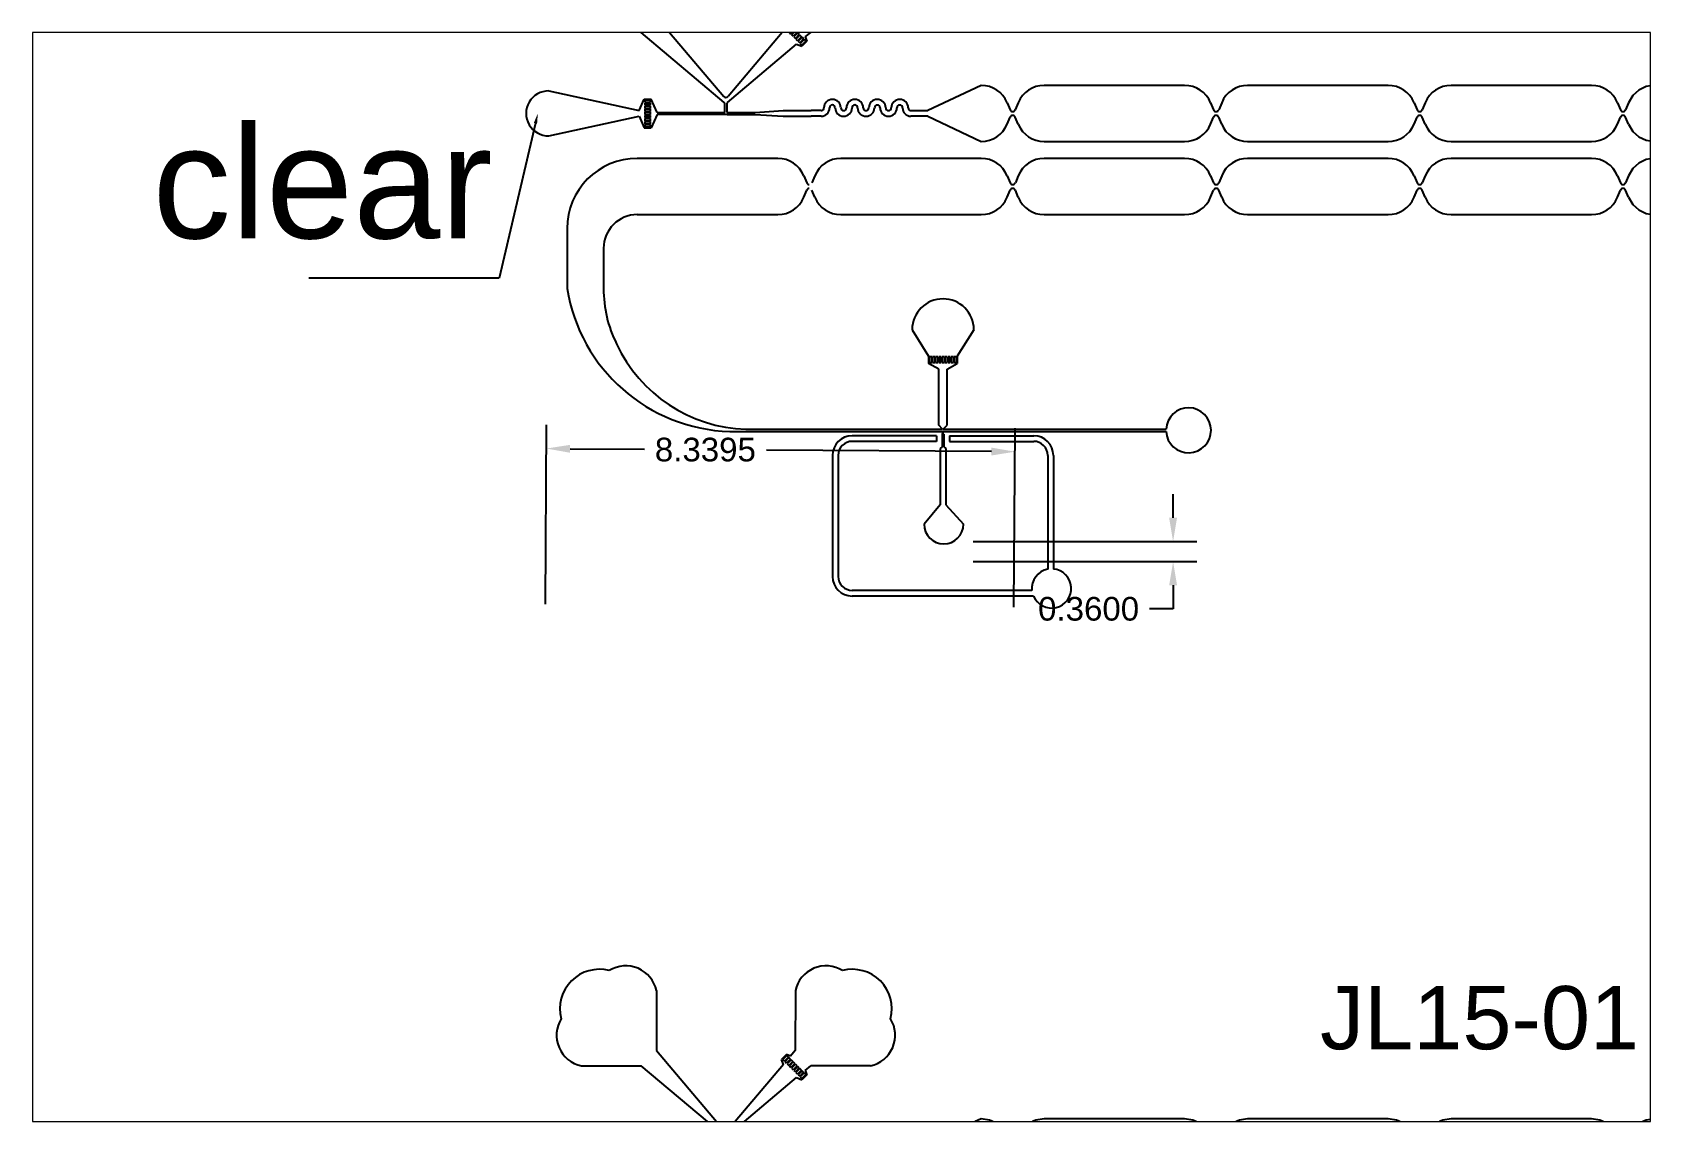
# Paper-space layout 'Layout2' of a CAD drawing. Header units: millimetres. Extents: x -0.8 to 11.5, y 0 to 8.3.
# The model-space entities are those that its viewports show. They can reach past a viewport. Long polylines and large blocks are cut down to what shows.
import ezdxf
from ezdxf import colors
from ezdxf.entities.mleader import LeaderData, LeaderLine
from ezdxf.math import Vec2, Vec3

# ---------------------------------------------------------------- set-up
doc = ezdxf.new("R2010")
doc.units = ezdxf.units.MM
doc.header["$MEASUREMENT"] = 0
doc.layers.add('Instructions', color=3, linetype='Continuous')
doc.styles.get("Standard").update_dxf_attribs({"font": 'arial.ttf'})
doc.dimstyles.get("Standard").update_dxf_attribs({"dimtxt": 0.18, "dimasz": 0.18, "dimexe": 0.18, "dimexo": 0.0625, "dimgap": 0.09, "dimtad": 0, "dimtih": 1, "dimtoh": 1, "dimdec": 4, "dimzin": 0, "dimdsep": 46, "dimtxsty": 'Standard', "dimcen": 0.09, "dimadec": 0, "dimazin": 0, "dimtfac": 1, "dimtdec": 4, "dimtofl": 0, "dimtmove": 0, "dimatfit": 3, "dimfxl": 1, "dimtolj": 1, "dimtzin": 0, "dimarcsym": 0})

# ---------------------------------------------------------------- blocks, each defined once
blk = doc.blocks.new('*D14')
at = {"color": 0, "lineweight": -2, "transparency": 16777216}
for p, q in [((7.865, 4.563), (7.865, 4.743)), ((6.343, 4.383), (8.045, 4.383)), ((6.343, 4.229), (8.045, 4.229)), ((7.865, 4.049), (7.865, 3.869)), ((7.865, 3.869), (7.685, 3.869))]:
    blk.add_line(p, q, dxfattribs=at)
at = {"color": 0, "transparency": 16777216}
for points in [[(7.835, 4.563), (7.895, 4.563), (7.865, 4.383)], [(7.835, 4.049), (7.895, 4.049), (7.865, 4.229)]]:
    blk.add_solid(points, dxfattribs=at)
at = {"layer": 'Defpoints', "color": 0, "transparency": 16777216}
for p in [(6.28, 4.383), (6.28, 4.229), (7.865, 4.229)]:
    blk.add_point(p, dxfattribs=at)
at = {"color": 0, "transparency": 16777216, "insert": (7.222, 3.869), "char_height": 0.18, "attachment_point": 5}
blk.add_mtext('\\A1;0.3600', dxfattribs=at)
blk = doc.blocks.new('*D15')
at = {"color": 0, "lineweight": -2, "transparency": 16777216}
for p, q in [((3.087, 3.905), (3.096, 5.27)), ((6.654, 3.882), (6.663, 5.246)), ((3.275, 5.088), (3.841, 5.085)), ((6.482, 5.067), (4.77, 5.078))]:
    blk.add_line(p, q, dxfattribs=at)
at = {"color": 0, "transparency": 16777216}
for points in [[(3.275, 5.118), (3.275, 5.058), (3.095, 5.09)], [(6.482, 5.097), (6.482, 5.037), (6.662, 5.066)]]:
    blk.add_solid(points, dxfattribs=at)
at = {"layer": 'Defpoints', "color": 0, "transparency": 16777216}
for p in [(6.662, 5.066), (3.087, 3.843), (6.653, 3.819)]:
    blk.add_point(p, dxfattribs=at)
at = {"color": 0, "transparency": 16777216, "insert": (4.305, 5.081), "char_height": 0.18, "attachment_point": 5}
blk.add_mtext('\\A1;8.3395', dxfattribs=at)

msp = doc.modelspace()

# ---------------------------------------------------------------- linework, layer by layer
for p, q in [((24.334, 62.629), (25.53, 61.212)), ((26.649, 62.557), (26.561, 62.469)), ((26.653, 62.54), (26.582, 62.469)), ((26.681, 62.511), (26.61, 62.441)), ((26.692, 62.501), (26.621, 62.43)), ((26.692, 62.501), (26.678, 62.487)), ((26.72, 62.473), (26.692, 62.501)), ((22.997, 62.356), (24.059, 62.356)), ((25.54, 61.11), (24.059, 62.356)), ((26.595, 62.382), (25.608, 61.212)), ((26.595, 62.382), (26.561, 62.469)), ((26.582, 62.469), (26.61, 62.441)), ((26.621, 62.43), (26.649, 62.402)), ((26.72, 62.473), (26.649, 62.402)), ((26.72, 62.473), (26.649, 62.402)), ((26.73, 62.462), (26.66, 62.391)), ((26.66, 62.391), (26.688, 62.363)), ((26.759, 62.434), (26.688, 62.363)), ((26.769, 62.423), (26.699, 62.352)), ((26.699, 62.352), (26.727, 62.324)), ((26.798, 62.395), (26.727, 62.324)), ((26.759, 62.434), (26.73, 62.462)), ((26.808, 62.384), (26.738, 62.313)), ((26.738, 62.313), (26.766, 62.285)), ((26.837, 62.356), (26.766, 62.285)), ((26.798, 62.395), (26.769, 62.423)), ((26.847, 62.345), (26.776, 62.275)), ((26.776, 62.275), (26.805, 62.246)), ((26.875, 62.317), (26.805, 62.246)), ((26.875, 62.317), (26.805, 62.246)), ((26.837, 62.356), (26.808, 62.384)), ((26.886, 62.306), (26.815, 62.236)), ((26.815, 62.236), (26.844, 62.207)), ((26.847, 62.345), (26.834, 62.332)), ((26.914, 62.278), (26.844, 62.207)), ((26.875, 62.317), (26.847, 62.345)), ((26.925, 62.268), (26.854, 62.197)), ((26.953, 62.239), (26.882, 62.169)), ((26.953, 62.239), (26.882, 62.169)), ((26.914, 62.278), (26.886, 62.306)), ((26.964, 62.229), (26.893, 62.158)), ((26.925, 62.268), (26.911, 62.254)), ((26.953, 62.239), (26.925, 62.268)), ((26.992, 62.2), (26.964, 62.229)), ((26.98, 62.273), (27.079, 62.356)), ((26.98, 62.273), (27.01, 62.197)), ((28.14, 62.356), (27.079, 62.356)), ((25.598, 61.11), (26.828, 62.145)), ((26.828, 62.145), (26.921, 62.108)), ((26.854, 62.197), (26.882, 62.169)), ((26.893, 62.158), (26.921, 62.13)), ((26.992, 62.2), (26.921, 62.13)), ((27.01, 62.197), (26.921, 62.108)), ((30.113, 61.412), (29.164, 60.962)), ((33.733, 61.412), (31.233, 61.412)), ((37.354, 61.412), (34.854, 61.412)), ((40.974, 61.412), (38.474, 61.412)), ((44.594, 61.412), (42.094, 61.412)), ((22.416, 61.313), (24.026, 60.963)), ((24.026, 60.963), (24.116, 61.168)), ((24.116, 61.168), (24.241, 61.168)), ((24.126, 61.153), (24.126, 61.113)), ((24.126, 61.153), (24.226, 61.153)), ((24.126, 61.153), (24.226, 61.153)), ((24.126, 61.113), (24.226, 61.113)), ((24.126, 61.113), (24.145, 61.113)), ((24.126, 61.098), (24.126, 61.058)), ((24.126, 61.098), (24.226, 61.098)), ((24.126, 61.098), (24.226, 61.098)), ((24.126, 61.058), (24.226, 61.058)), ((24.126, 61.058), (24.145, 61.058)), ((24.226, 61.113), (24.226, 61.153)), ((24.226, 61.058), (24.226, 61.098)), ((24.344, 60.932), (24.241, 61.168)), ((25.549, 60.932), (25.549, 61.088)), ((25.589, 60.932), (25.589, 61.088)), ((30.575, 61.104), (30.627, 60.978)), ((30.771, 61.104), (30.719, 60.978)), ((34.195, 61.104), (34.247, 60.978)), ((34.392, 61.104), (34.34, 60.978)), ((37.816, 61.104), (37.868, 60.978)), ((38.012, 61.104), (37.96, 60.978)), ((41.436, 61.104), (41.488, 60.978)), ((41.632, 61.104), (41.58, 60.978)), ((22.416, 60.513), (24.026, 60.862)), ((24.026, 60.862), (24.116, 60.658)), ((24.126, 61.043), (24.126, 61.003)), ((24.126, 61.043), (24.226, 61.043)), ((24.126, 61.003), (24.226, 61.003)), ((24.126, 60.988), (24.126, 60.948)), ((24.126, 60.988), (24.226, 60.988)), ((24.126, 60.988), (24.226, 60.988)), ((24.126, 60.948), (24.226, 60.948)), ((24.126, 60.948), (24.145, 60.948)), ((24.126, 60.933), (24.126, 60.893)), ((24.126, 60.933), (24.226, 60.933)), ((24.126, 60.893), (24.226, 60.893)), ((24.126, 60.878), (24.126, 60.838)), ((24.126, 60.878), (24.226, 60.878)), ((24.126, 60.878), (24.226, 60.878)), ((24.126, 60.838), (24.226, 60.838)), ((24.126, 60.838), (24.145, 60.838)), ((24.126, 60.823), (24.126, 60.783)), ((24.126, 60.823), (24.226, 60.823)), ((24.126, 60.783), (24.226, 60.783)), ((24.126, 60.768), (24.126, 60.728)), ((24.126, 60.768), (24.226, 60.768)), ((24.126, 60.768), (24.226, 60.768)), ((24.226, 61.003), (24.226, 61.043)), ((24.226, 60.948), (24.226, 60.988)), ((24.226, 60.893), (24.226, 60.933)), ((24.226, 60.838), (24.226, 60.878)), ((24.226, 60.783), (24.226, 60.823)), ((24.226, 60.728), (24.226, 60.768)), ((24.344, 60.892), (24.241, 60.658)), ((24.344, 60.932), (25.549, 60.932)), ((26.089, 60.892), (24.344, 60.892)), ((25.589, 60.932), (26.089, 60.932)), ((25.589, 60.892), (26.089, 60.892)), ((26.089, 60.932), (26.589, 60.962)), ((26.089, 60.892), (26.589, 60.862)), ((26.589, 60.962), (27.089, 60.962)), ((26.589, 60.862), (27.089, 60.862)), ((27.264, 60.962), (27.089, 60.962)), ((27.264, 60.862), (27.089, 60.862)), ((28.863, 60.962), (29.164, 60.962)), ((29.164, 60.862), (28.863, 60.862)), ((29.164, 60.862), (30.113, 60.412)), ((30.575, 60.721), (30.627, 60.846)), ((30.673, 60.947), (30.673, 60.947)), ((30.771, 60.721), (30.719, 60.846)), ((34.195, 60.721), (34.247, 60.846)), ((34.293, 60.947), (34.293, 60.947)), ((34.392, 60.721), (34.34, 60.846)), ((37.816, 60.721), (37.868, 60.846)), ((37.914, 60.947), (37.914, 60.947)), ((38.012, 60.721), (37.96, 60.846)), ((41.436, 60.721), (41.488, 60.846)), ((41.534, 60.947), (41.534, 60.947)), ((41.632, 60.721), (41.58, 60.846)), ((24.116, 60.658), (24.241, 60.658)), ((24.126, 60.728), (24.226, 60.728)), ((24.126, 60.728), (24.145, 60.728)), ((24.126, 60.713), (24.126, 60.673)), ((24.126, 60.713), (24.226, 60.713)), ((24.126, 60.673), (24.226, 60.673)), ((24.226, 60.673), (24.226, 60.713)), ((31.233, 60.412), (33.733, 60.412)), ((34.854, 60.412), (37.354, 60.412)), ((38.474, 60.412), (40.974, 60.412)), ((42.094, 60.412), (44.594, 60.412)), ((26.493, 60.112), (23.993, 60.112)), ((30.113, 60.112), (27.613, 60.112)), ((33.733, 60.112), (31.233, 60.112)), ((37.354, 60.112), (34.854, 60.112)), ((40.974, 60.112), (38.474, 60.112)), ((44.594, 60.112), (42.094, 60.112)), ((26.955, 59.804), (27.007, 59.678)), ((27.151, 59.804), (27.099, 59.678)), ((30.575, 59.804), (30.627, 59.678)), ((30.673, 59.647), (30.673, 59.647)), ((30.772, 59.804), (30.72, 59.678)), ((34.195, 59.804), (34.247, 59.678)), ((34.294, 59.647), (34.294, 59.647)), ((34.392, 59.804), (34.34, 59.678)), ((37.816, 59.804), (37.868, 59.678)), ((37.914, 59.647), (37.914, 59.647)), ((38.012, 59.804), (37.96, 59.678)), ((41.436, 59.804), (41.488, 59.678)), ((41.534, 59.647), (41.534, 59.647)), ((41.632, 59.804), (41.58, 59.678)), ((26.955, 59.421), (27.007, 59.546)), ((27.151, 59.421), (27.099, 59.546)), ((30.575, 59.421), (30.627, 59.546)), ((30.772, 59.421), (30.72, 59.546)), ((34.195, 59.421), (34.247, 59.546)), ((34.392, 59.421), (34.34, 59.546)), ((37.816, 59.421), (37.868, 59.546)), ((38.012, 59.421), (37.96, 59.546)), ((41.436, 59.421), (41.488, 59.546)), ((41.632, 59.421), (41.58, 59.546)), ((23.993, 59.112), (26.493, 59.112)), ((27.613, 59.112), (30.113, 59.112)), ((31.233, 59.112), (33.733, 59.112)), ((34.854, 59.112), (37.354, 59.112)), ((38.474, 59.112), (40.974, 59.112)), ((42.094, 59.112), (44.594, 59.112)), ((22.743, 58.862), (22.743, 58.362)), ((22.743, 58.512), (22.743, 58.362)), ((23.393, 58.512), (23.393, 58.362)), ((22.743, 58.362), (22.743, 57.797)), ((23.393, 58.362), (23.393, 57.797)), ((28.883, 57.062), (29.177, 56.59)), ((29.983, 57.062), (29.687, 56.59)), ((29.177, 56.59), (29.177, 56.465)), ((29.357, 56.362), (29.177, 56.465)), ((29.232, 56.58), (29.192, 56.58)), ((29.192, 56.58), (29.192, 56.48)), ((29.192, 56.48), (29.232, 56.48)), ((29.232, 56.58), (29.232, 56.48)), ((29.287, 56.58), (29.247, 56.58)), ((29.247, 56.58), (29.247, 56.48)), ((29.247, 56.58), (29.247, 56.561)), ((29.247, 56.48), (29.287, 56.48)), ((29.287, 56.58), (29.287, 56.48)), ((29.287, 56.58), (29.287, 56.48)), ((29.342, 56.58), (29.302, 56.58)), ((29.302, 56.58), (29.302, 56.48)), ((29.302, 56.48), (29.342, 56.48)), ((29.342, 56.58), (29.342, 56.48)), ((29.397, 56.58), (29.357, 56.58)), ((29.357, 56.58), (29.357, 56.48)), ((29.357, 56.58), (29.357, 56.561)), ((29.357, 56.48), (29.397, 56.48)), ((29.397, 56.58), (29.397, 56.48)), ((29.397, 56.58), (29.397, 56.48)), ((29.452, 56.58), (29.412, 56.58)), ((29.412, 56.58), (29.412, 56.48)), ((29.412, 56.48), (29.452, 56.48)), ((29.452, 56.58), (29.452, 56.48)), ((29.507, 56.58), (29.467, 56.58)), ((29.467, 56.58), (29.467, 56.48)), ((29.467, 56.58), (29.467, 56.561)), ((29.467, 56.48), (29.507, 56.48)), ((29.507, 56.58), (29.507, 56.48)), ((29.507, 56.58), (29.507, 56.48)), ((29.507, 56.362), (29.687, 56.465)), ((29.562, 56.58), (29.522, 56.58)), ((29.522, 56.58), (29.522, 56.48)), ((29.522, 56.48), (29.562, 56.48)), ((29.562, 56.58), (29.562, 56.48)), ((29.617, 56.58), (29.577, 56.58)), ((29.577, 56.58), (29.577, 56.48)), ((29.577, 56.58), (29.577, 56.561)), ((29.577, 56.48), (29.617, 56.48)), ((29.617, 56.58), (29.617, 56.48)), ((29.617, 56.58), (29.617, 56.48)), ((29.672, 56.58), (29.632, 56.58)), ((29.632, 56.58), (29.632, 56.48)), ((29.632, 56.58), (29.632, 56.561)), ((29.632, 56.48), (29.672, 56.48)), ((29.672, 56.58), (29.672, 56.48)), ((29.672, 56.58), (29.672, 56.48)), ((29.687, 56.59), (29.687, 56.465)), ((29.357, 55.362), (29.357, 56.362)), ((29.507, 55.362), (29.507, 56.362)), ((25.926, 55.292), (26.426, 55.292)), ((26.426, 55.292), (29.426, 55.292)), ((29.426, 55.292), (29.357, 55.362)), ((29.436, 55.292), (29.507, 55.362)), ((29.436, 55.292), (33.402, 55.292)), ((25.638, 55.252), (25.926, 55.252)), ((25.926, 55.252), (33.402, 55.252)), ((29.316, 55.177), (27.817, 55.177)), ((29.316, 55.077), (27.817, 55.077)), ((29.316, 55.177), (29.316, 55.077)), ((29.416, 55.202), (29.416, 54.978)), ((29.446, 55.202), (29.446, 54.978)), ((29.546, 55.177), (29.546, 55.077)), ((29.546, 55.177), (31.047, 55.177)), ((29.546, 55.077), (31.047, 55.077)), ((27.467, 54.827), (27.467, 52.674)), ((27.567, 54.827), (27.567, 52.674)), ((29.416, 54.978), (29.381, 54.95)), ((29.381, 54.95), (29.381, 53.95)), ((29.446, 54.978), (29.481, 54.95)), ((29.481, 54.95), (29.481, 53.95)), ((31.297, 54.827), (31.297, 52.8)), ((31.397, 54.827), (31.397, 52.804)), ((29.381, 53.95), (29.096, 53.602)), ((29.481, 53.95), (29.796, 53.602)), ((31.013, 52.424), (27.817, 52.424)), ((31.045, 52.324), (27.817, 52.324)), ((24.332, 45.302), (24.334, 44.237)), ((26.806, 45.302), (26.803, 44.237)), ((24.334, 44.237), (25.53, 42.821)), ((26.649, 44.166), (26.561, 44.078)), ((26.595, 43.99), (26.561, 44.078)), ((26.653, 44.148), (26.582, 44.078)), ((26.582, 44.078), (26.61, 44.049)), ((26.681, 44.12), (26.61, 44.049)), ((26.692, 44.109), (26.621, 44.039)), ((26.72, 44.138), (26.649, 44.166)), ((26.72, 44.081), (26.649, 44.01)), ((26.72, 44.081), (26.649, 44.01)), ((26.681, 44.12), (26.653, 44.148)), ((26.73, 44.071), (26.66, 44)), ((26.692, 44.109), (26.678, 44.096)), ((26.72, 44.081), (26.692, 44.109)), ((26.803, 44.237), (26.72, 44.138)), ((26.759, 44.042), (26.73, 44.071)), ((22.997, 43.964), (24.059, 43.964)), ((25.54, 42.718), (24.059, 43.964)), ((26.595, 43.99), (25.608, 42.821)), ((26.621, 44.039), (26.649, 44.01)), ((26.66, 44), (26.688, 43.972)), ((26.759, 44.042), (26.688, 43.972)), ((26.769, 44.032), (26.699, 43.961)), ((26.699, 43.961), (26.727, 43.933)), ((26.798, 44.003), (26.727, 43.933)), ((26.808, 43.993), (26.738, 43.922)), ((26.738, 43.922), (26.766, 43.894)), ((26.837, 43.964), (26.766, 43.894)), ((26.798, 44.003), (26.769, 44.032)), ((26.847, 43.954), (26.776, 43.883)), ((26.776, 43.883), (26.805, 43.855)), ((26.875, 43.926), (26.805, 43.855)), ((26.875, 43.926), (26.805, 43.855)), ((26.837, 43.964), (26.808, 43.993)), ((26.886, 43.915), (26.815, 43.844)), ((26.815, 43.844), (26.844, 43.816)), ((26.847, 43.954), (26.834, 43.94)), ((26.914, 43.887), (26.844, 43.816)), ((26.875, 43.926), (26.847, 43.954)), ((26.925, 43.876), (26.854, 43.805)), ((26.854, 43.805), (26.882, 43.777)), ((26.953, 43.848), (26.882, 43.777)), ((26.953, 43.848), (26.882, 43.777)), ((26.914, 43.887), (26.886, 43.915)), ((26.964, 43.837), (26.893, 43.766)), ((26.925, 43.876), (26.911, 43.863)), ((26.992, 43.809), (26.921, 43.738)), ((27.01, 43.805), (26.921, 43.717)), ((26.953, 43.848), (26.925, 43.876)), ((26.992, 43.809), (26.964, 43.837)), ((26.98, 43.882), (27.079, 43.964)), ((26.98, 43.882), (27.01, 43.805)), ((28.14, 43.964), (27.079, 43.964)), ((25.598, 42.718), (26.828, 43.753)), ((26.828, 43.753), (26.921, 43.717)), ((26.893, 43.766), (26.921, 43.738)), ((22.416, 42.922), (24.026, 42.571)), ((30.113, 43.021), (29.164, 42.571)), ((33.733, 43.021), (31.233, 43.021)), ((37.354, 43.021), (34.854, 43.021)), ((40.974, 43.021), (38.474, 43.021)), ((44.594, 43.021), (42.094, 43.021))]:
    msp.add_line(p, q)
msp.add_circle((38.731, 38.958), 38.1)
for centre, radius, start, end in [((23.111, 62.9), 0.556, 148.135, 258.191), ((28.026, 62.9), 0.556, 281.809, 31.865), ((30.113, 60.912), 0.5, 22.5, 90), ((31.233, 60.912), 0.5, 90, 157.5), ((33.733, 60.912), 0.5, 22.5, 90), ((34.854, 60.912), 0.5, 90, 157.5), ((37.354, 60.912), 0.5, 22.5, 90), ((38.474, 60.912), 0.5, 90, 157.5), ((40.974, 60.912), 0.5, 22.5, 90), ((42.094, 60.912), 0.5, 90, 157.5), ((22.414, 60.913), 0.4, 89.7063, 270.2937), ((25.574, 61.264), 0.0674, 229.4306, 265.8077), ((25.511, 61.085), 0.0374, 3.9907, 41.0612), ((25.564, 61.264), 0.0674, 274.1923, 310.5694), ((25.626, 61.085), 0.0374, 138.9388, 176.0093), ((27.464, 61.013), 0.15, 0, 180), ((27.464, 61.013), 0.05, 0, 180), ((27.863, 61.013), 0.15, 0, 180), ((27.863, 61.013), 0.05, 0, 180), ((28.263, 61.012), 0.15, 0, 180), ((28.263, 61.012), 0.05, 0, 180), ((28.663, 61.012), 0.15, 0, 180), ((28.663, 61.012), 0.05, 0, 180), ((27.264, 61.012), 0.15, 270, 0), ((27.264, 61.012), 0.05, 270, 0), ((27.664, 61.012), 0.15, 180, 0), ((27.664, 61.012), 0.05, 180, 0), ((28.063, 61.012), 0.15, 180, 0), ((28.063, 61.012), 0.05, 180, 0), ((28.463, 61.012), 0.15, 180, 0), ((28.463, 61.012), 0.05, 180, 0), ((28.863, 61.013), 0.15, 180, 270), ((28.863, 61.013), 0.05, 180, 270), ((30.673, 60.997), 0.05, 202.5, 270), ((30.673, 60.827), 0.05, 90, 157.5), ((30.673, 60.997), 0.05, 270, 337.5), ((30.673, 60.827), 0.05, 22.5, 90), ((34.293, 60.997), 0.05, 202.5, 270), ((34.293, 60.827), 0.05, 90, 157.5), ((34.293, 60.997), 0.05, 270, 337.5), ((34.293, 60.827), 0.05, 22.5, 90), ((37.914, 60.997), 0.05, 202.5, 270), ((37.914, 60.827), 0.05, 90, 157.5), ((37.914, 60.997), 0.05, 270, 337.5), ((37.914, 60.827), 0.05, 22.5, 90), ((41.534, 60.997), 0.05, 202.5, 270), ((41.534, 60.827), 0.05, 90, 157.5), ((41.534, 60.997), 0.05, 270, 337.5), ((41.534, 60.827), 0.05, 22.5, 90), ((30.113, 60.912), 0.5, 270, 337.5), ((31.233, 60.912), 0.5, 202.5, 270), ((33.733, 60.912), 0.5, 270, 337.5), ((34.854, 60.912), 0.5, 202.5, 270), ((37.354, 60.912), 0.5, 270, 337.5), ((38.474, 60.912), 0.5, 202.5, 270), ((40.974, 60.912), 0.5, 270, 337.5), ((42.094, 60.912), 0.5, 202.5, 270), ((23.993, 58.862), 1.25, 90, 180), ((26.493, 59.612), 0.5, 22.5, 90), ((27.613, 59.612), 0.5, 90, 157.5), ((30.113, 59.612), 0.5, 22.5, 90), ((31.233, 59.612), 0.5, 90, 157.5), ((33.733, 59.612), 0.5, 22.5, 90), ((34.854, 59.612), 0.5, 90, 157.5), ((37.354, 59.612), 0.5, 22.5, 90), ((38.474, 59.612), 0.5, 90, 157.5), ((40.974, 59.612), 0.5, 22.5, 90), ((42.094, 59.612), 0.5, 90, 157.5), ((27.053, 59.697), 0.05, 202.5, 270), ((30.673, 59.697), 0.05, 202.5, 270), ((30.673, 59.697), 0.05, 270, 337.5), ((34.294, 59.697), 0.05, 202.5, 270), ((34.294, 59.697), 0.05, 270, 337.5), ((37.914, 59.697), 0.05, 202.5, 270), ((37.914, 59.697), 0.05, 270, 337.5), ((41.534, 59.697), 0.05, 202.5, 270), ((41.534, 59.697), 0.05, 270, 337.5), ((26.493, 59.612), 0.5, 270, 337.5), ((27.053, 59.527), 0.05, 90, 157.5), ((27.613, 59.612), 0.5, 202.5, 270), ((30.113, 59.612), 0.5, 270, 337.5), ((30.673, 59.527), 0.05, 90, 157.5), ((30.673, 59.527), 0.05, 22.5, 90), ((31.233, 59.612), 0.5, 202.5, 270), ((33.733, 59.612), 0.5, 270, 337.5), ((34.294, 59.527), 0.05, 90, 157.5), ((34.294, 59.527), 0.05, 22.5, 90), ((34.854, 59.612), 0.5, 202.5, 270), ((37.354, 59.612), 0.5, 270, 337.5), ((37.914, 59.527), 0.05, 90, 157.5), ((37.914, 59.527), 0.05, 22.5, 90), ((38.474, 59.612), 0.5, 202.5, 270), ((40.974, 59.612), 0.5, 270, 337.5), ((41.534, 59.527), 0.05, 90, 157.5), ((41.534, 59.527), 0.05, 22.5, 90), ((42.094, 59.612), 0.5, 202.5, 270), ((23.993, 58.512), 0.6, 90, 180), ((25.537, 58.389), 2.147, 173.7716, 173.7912), ((25.73, 58.276), 3.025, 189.1094, 268.2531), ((25.54, 57.78), 2.147, 179.5574, 206.8181), ((29.433, 57.062), 0.55, 0, 180), ((26.008, 57.92), 2.629, 204.9179, 268.2247), ((33.802, 55.274), 0.4, 183.1259, 177.3929), ((29.431, 55.202), 0.015, 0, 180), ((23.316, 44.981), 0.7, 75.2898, 194.8347), ((23.788, 45.187), 0.556, 11.9335, 121.9895), ((27.35, 45.187), 0.556, 58.0105, 168.0665), ((27.822, 44.981), 0.7, 345.1653, 104.7102), ((23.111, 44.508), 0.556, 148.135, 258.191), ((28.026, 44.508), 0.556, 281.809, 31.865), ((22.414, 42.522), 0.4, 89.7063, 270.2937), ((22.414, 42.522), 0.4, 89.7063, 270.2937), ((30.113, 42.521), 0.5, 22.5, 90), ((31.233, 42.521), 0.5, 90, 157.5), ((33.733, 42.521), 0.5, 22.5, 90), ((34.854, 42.521), 0.5, 90, 157.5), ((37.354, 42.521), 0.5, 22.5, 90), ((38.474, 42.521), 0.5, 90, 157.5), ((40.974, 42.521), 0.5, 22.5, 90), ((42.094, 42.521), 0.5, 90, 157.5)]:
    msp.add_arc(centre, radius, start, end)
at = {"color": 0}
for centre, radius, start, end in [((27.817, 54.827), 0.35, 90, 180), ((27.817, 54.827), 0.25, 90, 180), ((31.047, 54.827), 0.35, 0, 90), ((31.047, 54.827), 0.25, 0, 90), ((29.446, 53.602), 0.35, 180, 0), ((31.362, 52.456), 0.35, 100.7028, 185.297), ((31.366, 52.458), 0.348, 202.7202, 84.9328), ((27.817, 52.674), 0.35, 180, 270), ((27.817, 52.674), 0.25, 180, 270)]:
    msp.add_arc(centre, radius, start, end, dxfattribs=at)

# ---------------------------------------------------------------- texts
msp.add_text('JL15-01 K', height=1.125).set_placement((36.142, 44.258))
at = {"layer": 'Instructions'}
msp.add_text('clear', height=2, dxfattribs=at).set_placement((15.365, 58.69))

# ---------------------------------------------------------------- leaders
ml = msp.add_multileader_mtext('Standard', dxfattribs=at)
ml.set_content('', color=256)
ml.set_leader_properties()
ml.build(insert=Vec2(0, 0))
ml.multileader.update_dxf_attribs({"dogleg_length": 0.36, "arrow_head_size": 0.18})
ctx = ml.context
ctx.base_point, ctx.char_height, ctx.arrow_head_size, ctx.landing_gap_size, ctx.plane_origin = Vec3(17.968, 57.983), 0.18, 0.18, 0.09, Vec3(33.724, 48.95)
ctx.text_align_type = 2
notes = []
notes.append((ctx, [(0, (1, 1, 0), (21.533, 57.983), (-1, 0), 3.385, [(0, [(22.222, 60.913)], 0, [])])]))
ctx.mtext.insert, ctx.mtext.alignment, ctx.mtext.flow_direction = Vec3(18.058, 58.073), 3, 5
for ctx, leaders in notes:
    for number, flags, end, landing, length, lines in leaders:
        leader = LeaderData()
        leader.index, (leader.has_last_leader_line, leader.has_dogleg_vector, leader.attachment_direction) = number, flags
        leader.last_leader_point, leader.dogleg_vector, leader.dogleg_length = Vec3(end), Vec3(landing), length
        for number, points, colour, breaks in lines:
            line = LeaderLine()
            line.index, line.vertices, line.color, line.breaks = number, Vec3.list(points), colors.encode_raw_color(colour), breaks
            leader.lines.append(line)
        ctx.leaders.append(leader)

psp = doc.layouts.new('Layout2')

# ---------------------------------------------------------------- dimensions: what is measured, and where the dimension line sits
dim = psp.add_linear_dim(base=(6.661767, 5.065677), p1=(3.086599, 3.842927), p2=(6.653438, 3.819095), angle=359.6171844, dimstyle='Standard', override={"dimlfac": -2.338013, "dimtmove": 2})
dim.commit()
dim.dimension.update_dxf_attribs({"geometry": '*D15', "text_midpoint": (4.305373, 5.081422), "dimtype": 161})
dim = psp.add_linear_dim(base=(7.865365, 4.228966), p1=(6.280434, 4.382953), p2=(6.280434, 4.228966), angle=90, dimstyle='Standard', override={"dimlfac": -2.338013})
dim.commit()
dim.dimension.update_dxf_attribs({"geometry": '*D14', "text_midpoint": (7.222043, 3.868966)})

# ---------------------------------------------------------------- viewports
at = {"layer": '0', "view_target_point": (94.516485, 50.686243)}
psp.add_viewport(center=(5.341127, 4.112175), size=(12.317259, 8.29118492), view_center_point=(-66.890069, 1.976548), view_height=19.38490025, dxfattribs=at)

doc.saveas('drawing.dxf')
